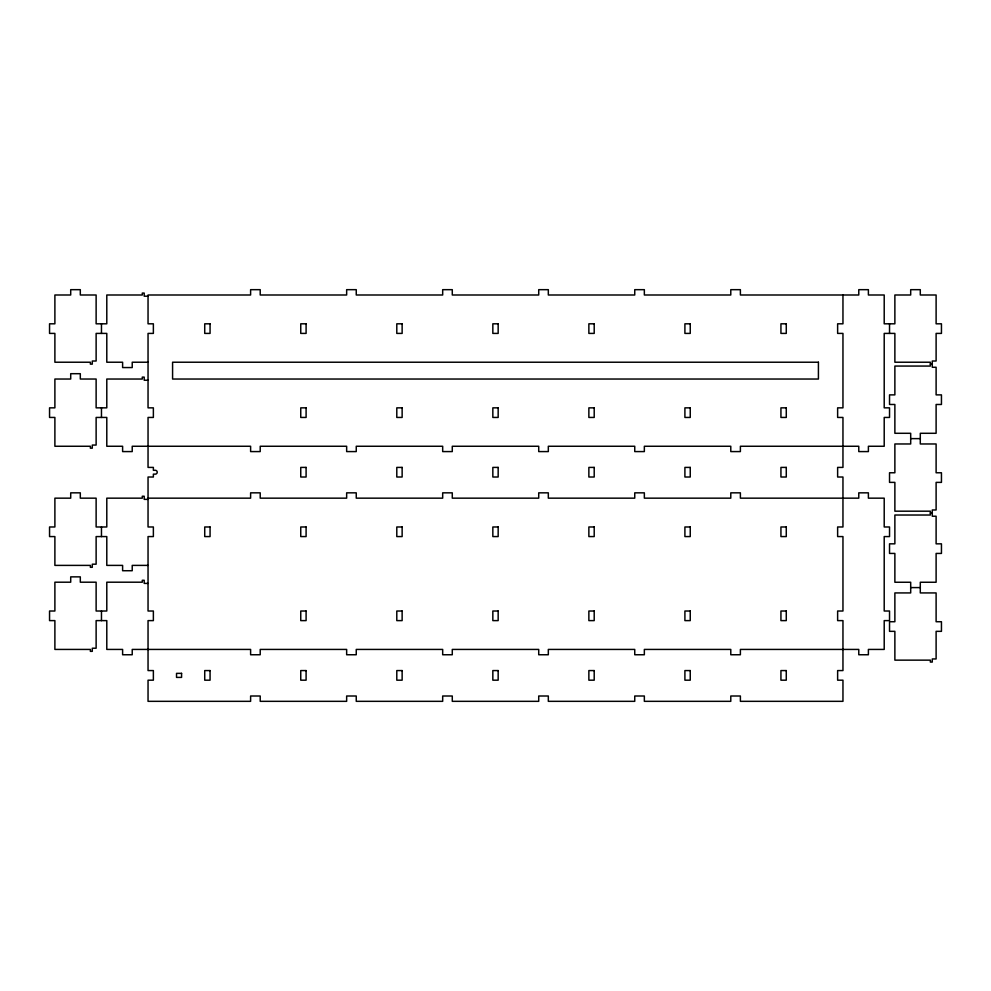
<?xml version="1.0" encoding="UTF-8"?>
<svg xmlns="http://www.w3.org/2000/svg" width="991" height="991" viewBox="0 0 991 991"><rect width="100%" height="100%" fill="white"/><g stroke="black" fill="none" stroke-linecap="round" stroke-linejoin="round"><path stroke-width="1.49" d="M148.043 296.198L144.203 296.198L144.203 293.076L142.283 293.076L142.283 294.996L106.793 294.996L106.793 323.809L96.127 323.809L96.127 294.996L80.308 294.996L80.308 289.669L70.708 289.669L70.708 294.996L54.889 294.996L54.889 323.809L49.55 323.809L49.55 333.41L54.889 333.41L54.889 362.223L90.367 362.223L90.367 364.143L92.287 364.143L92.287 361.021L96.127 361.021L96.127 333.41L106.793 333.41L106.793 362.223L122.611 362.223L122.611 367.562L132.224 367.562L132.224 362.223L148.043 362.223M930.351 364.143L932.271 364.143M148.043 380.234L144.203 380.234L144.203 377.113L142.283 377.113L142.283 379.033L106.793 379.033L106.793 407.846L96.127 407.846L96.127 379.033L80.308 379.033L80.308 373.694L70.708 373.694L70.708 379.033L54.889 379.033L54.889 407.846L49.55 407.846L49.55 417.446L54.889 417.446L54.889 446.26L90.367 446.26L90.367 448.18L92.287 448.18L92.287 445.058L96.127 445.058L96.127 417.446L106.793 417.446L106.793 446.26L122.611 446.26L122.611 451.586L132.224 451.586L132.224 446.26L250.612 446.26L250.612 451.586L260.212 451.586L260.212 446.26L346.652 446.26L346.652 451.586L356.252 451.586L356.252 446.26L442.68 446.26L442.68 451.586L452.28 451.586L452.28 446.26L538.72 446.26L538.72 451.586L548.32 451.586L548.32 446.26L634.748 446.26L634.748 451.586L644.348 451.586L644.348 446.26L730.788 446.26L730.788 451.586L740.388 451.586L740.388 446.26L858.776 446.26L858.776 451.586L868.389 451.586L868.389 446.26L884.207 446.26L884.207 417.446L889.534 417.446L889.534 407.846L884.207 407.846L884.207 333.41L894.873 333.41L894.873 362.223L930.351 362.223L930.351 366.063L894.873 366.063L894.873 394.876L889.534 394.876L889.534 404.477L894.873 404.477L894.873 433.29L910.692 433.29L910.692 443.968L894.873 443.968L894.873 472.769L889.534 472.769L889.534 482.382L894.873 482.382L894.873 511.183L930.351 511.183L930.351 515.023L894.873 515.023L894.873 543.836L889.534 543.836L889.534 553.436L894.873 553.436L894.873 582.25L910.692 582.25L910.692 592.928L894.873 592.928L894.873 621.729L889.534 621.729L889.534 631.341L894.873 631.341L894.873 660.142L930.351 660.142L930.351 662.075L932.271 662.075L932.271 658.953L936.111 658.953L936.111 631.341L941.45 631.341L941.45 621.729L936.111 621.729L936.111 592.928L920.292 592.928L920.292 582.25L936.111 582.25L936.111 553.436L941.45 553.436L941.45 543.836L936.111 543.836L936.111 516.224L932.271 516.224L932.271 509.981L936.111 509.981L936.111 482.382L941.45 482.382L941.45 472.769L936.111 472.769L936.111 443.968L920.292 443.968L920.292 433.29L936.111 433.29L936.111 404.477L941.45 404.477L941.45 394.876L936.111 394.876L936.111 367.265L932.271 367.265L932.271 361.021L936.111 361.021L936.111 333.41L941.45 333.41L941.45 323.809L936.111 323.809L936.111 294.996L920.292 294.996L920.292 289.669L910.692 289.669L910.692 294.996L894.873 294.996L894.873 323.809L884.207 323.809L884.207 294.996L868.389 294.996L868.389 289.669L858.776 289.669L858.776 294.996L740.388 294.996L740.388 289.669L730.788 289.669L730.788 294.996L644.348 294.996L644.348 289.669L634.748 289.669L634.748 294.996L548.32 294.996L548.32 289.669L538.72 289.669L538.72 294.996L452.28 294.996L452.28 289.669L442.68 289.669L442.68 294.996L356.252 294.996L356.252 289.669L346.652 289.669L346.652 294.996L260.212 294.996L260.212 289.669L250.612 289.669L250.612 294.996L148.043 294.996L148.043 323.809L153.37 323.809L153.37 333.41L148.043 333.41L148.043 407.846L153.37 407.846L153.37 417.446L148.043 417.446L148.043 467.405L153.37 467.405L153.37 470.291L155.302 470.291A1.92 1.92 0 0 1 157.222 472.212A1.92 1.92 0 0 1 155.302 474.132L153.37 474.132L153.37 477.018L148.043 477.018L148.043 526.977L153.37 526.977L153.37 536.577L148.043 536.577L148.043 611.013L153.37 611.013L153.37 620.614L148.043 620.614L148.043 670.573L153.37 670.573L153.37 680.185L148.043 680.185L148.043 701.331L250.612 701.331L250.612 696.004L260.212 696.004L260.212 701.331L346.652 701.331L346.652 696.004L356.252 696.004L356.252 701.331L442.68 701.331L442.68 696.004L452.28 696.004L452.28 701.331L538.72 701.331L538.72 696.004L548.32 696.004L548.32 701.331L634.748 701.331L634.748 696.004L644.348 696.004L644.348 701.331L730.788 701.331L730.788 696.004L740.388 696.004L740.388 701.331L842.957 701.331L842.957 680.185L837.63 680.185L837.63 670.573L842.957 670.573L842.957 620.614L837.63 620.614L837.63 611.013L842.957 611.013L842.957 536.577L837.63 536.577L837.63 526.977L842.957 526.977L842.957 477.018L837.63 477.018L837.63 467.405L842.957 467.405L842.957 417.446L837.63 417.446L837.63 407.846L842.957 407.846L842.957 333.41L837.63 333.41L837.63 323.809L842.957 323.809L842.957 294.996M910.692 438.629L920.292 438.629M148.043 498.163L250.612 498.163L250.612 492.837L260.212 492.837L260.212 498.163L346.652 498.163L346.652 492.837L356.252 492.837L356.252 498.163L442.68 498.163L442.68 492.837L452.28 492.837L452.28 498.163L538.72 498.163L538.72 492.837L548.32 492.837L548.32 498.163L634.748 498.163L634.748 492.837L644.348 492.837L644.348 498.163L730.788 498.163L730.788 492.837L740.388 492.837L740.388 498.163L858.776 498.163L858.776 492.837L868.389 492.837L868.389 498.163L884.207 498.163L884.207 526.977L889.534 526.977L889.534 536.577L884.207 536.577L884.207 611.013L889.534 611.013L889.534 620.614L884.207 620.614L884.207 649.427L868.389 649.427L868.389 654.754L858.776 654.754L858.776 649.427L740.388 649.427L740.388 654.754L730.788 654.754L730.788 649.427L644.348 649.427L644.348 654.754L634.748 654.754L634.748 649.427L548.32 649.427L548.32 654.754L538.72 654.754L538.72 649.427L452.28 649.427L452.28 654.754L442.68 654.754L442.68 649.427L356.252 649.427L356.252 654.754L346.652 654.754L346.652 649.427L260.212 649.427L260.212 654.754L250.612 654.754L250.612 649.427L132.224 649.427L132.224 654.754L122.611 654.754L122.611 649.427L106.793 649.427L106.793 620.614L96.127 620.614L96.127 648.225L92.287 648.225L92.287 651.347L90.367 651.347L90.367 649.427L54.889 649.427L54.889 620.614L49.55 620.614L49.55 611.013L54.889 611.013L54.889 582.2L70.708 582.2L70.708 576.861L80.308 576.861L80.308 582.2L96.127 582.2L96.127 611.013L106.793 611.013L106.793 582.2L142.283 582.2L142.283 580.28L144.203 580.28L144.203 583.402L148.043 583.402M148.043 499.365L144.203 499.365L144.203 496.243L142.283 496.243L142.283 498.163L106.793 498.163L106.793 526.977L96.127 526.977L96.127 498.163L80.308 498.163L80.308 492.837L70.708 492.837L70.708 498.163L54.889 498.163L54.889 526.977L49.55 526.977L49.55 536.577L54.889 536.577L54.889 565.39L90.367 565.39L90.367 567.31L92.287 567.31L92.287 564.189L96.127 564.189L96.127 536.577L106.793 536.577L106.793 565.39L122.611 565.39L122.611 570.729L132.224 570.729L132.224 565.39L148.043 565.39M930.351 513.103L932.271 513.103M910.692 587.589L920.292 587.589M889.534 323.809L889.534 333.41M101.466 323.809L101.466 333.41M101.466 407.846L101.466 417.446M101.466 526.977L101.466 536.577M101.466 611.013L101.466 620.614M210.067 323.809L204.728 323.809L204.728 333.41L210.067 333.41L210.067 323.809M306.095 323.809L300.756 323.809L300.756 333.41L306.095 333.41L306.095 323.809M402.135 323.809L396.796 323.809L396.796 333.41L402.135 333.41L402.135 323.809M498.163 323.809L492.837 323.809L492.837 333.41L498.163 333.41L498.163 323.809M594.204 323.809L588.865 323.809L588.865 333.41L594.204 333.41L594.204 323.809M690.244 323.809L684.905 323.809L684.905 333.41L690.244 333.41L690.244 323.809M786.272 323.809L780.933 323.809L780.933 333.41L786.272 333.41L786.272 323.809M818.417 362.223L172.583 362.223L172.583 379.033L818.417 379.033L818.417 362.223M306.095 407.846L300.756 407.846L300.756 417.446L306.095 417.446L306.095 407.846M402.135 407.846L396.796 407.846L396.796 417.446L402.135 417.446L402.135 407.846M498.163 407.846L492.837 407.846L492.837 417.446L498.163 417.446L498.163 407.846M594.204 407.846L588.865 407.846L588.865 417.446L594.204 417.446L594.204 407.846M690.244 407.846L684.905 407.846L684.905 417.446L690.244 417.446L690.244 407.846M786.272 407.846L780.933 407.846L780.933 417.446L786.272 417.446L786.272 407.846M306.095 467.405L300.756 467.405L300.756 477.018L306.095 477.018L306.095 467.405M402.135 467.405L396.796 467.405L396.796 477.018L402.135 477.018L402.135 467.405M498.163 467.405L492.837 467.405L492.837 477.018L498.163 477.018L498.163 467.405M594.204 467.405L588.865 467.405L588.865 477.018L594.204 477.018L594.204 467.405M690.244 467.405L684.905 467.405L684.905 477.018L690.244 477.018L690.244 467.405M786.272 467.405L780.933 467.405L780.933 477.018L786.272 477.018L786.272 467.405M210.067 526.977L204.728 526.977L204.728 536.577L210.067 536.577L210.067 526.977M306.095 526.977L300.756 526.977L300.756 536.577L306.095 536.577L306.095 526.977M402.135 526.977L396.796 526.977L396.796 536.577L402.135 536.577L402.135 526.977M498.163 526.977L492.837 526.977L492.837 536.577L498.163 536.577L498.163 526.977M594.204 526.977L588.865 526.977L588.865 536.577L594.204 536.577L594.204 526.977M690.244 526.977L684.905 526.977L684.905 536.577L690.244 536.577L690.244 526.977M786.272 526.977L780.933 526.977L780.933 536.577L786.272 536.577L786.272 526.977M306.095 611.013L300.756 611.013L300.756 620.614L306.095 620.614L306.095 611.013M402.135 611.013L396.796 611.013L396.796 620.614L402.135 620.614L402.135 611.013M498.163 611.013L492.837 611.013L492.837 620.614L498.163 620.614L498.163 611.013M594.204 611.013L588.865 611.013L588.865 620.614L594.204 620.614L594.204 611.013M690.244 611.013L684.905 611.013L684.905 620.614L690.244 620.614L690.244 611.013M786.272 611.013L780.933 611.013L780.933 620.614L786.272 620.614L786.272 611.013M210.067 670.573L204.728 670.573L204.728 680.185L210.067 680.185L210.067 670.573M306.095 670.573L300.756 670.573L300.756 680.185L306.095 680.185L306.095 670.573M402.135 670.573L396.796 670.573L396.796 680.185L402.135 680.185L402.135 670.573M498.163 670.573L492.837 670.573L492.837 680.185L498.163 680.185L498.163 670.573M594.204 670.573L588.865 670.573L588.865 680.185L594.204 680.185L594.204 670.573M690.244 670.573L684.905 670.573L684.905 680.185L690.244 680.185L690.244 670.573M786.272 670.573L780.933 670.573L780.933 680.185L786.272 680.185L786.272 670.573M181.576 673.36L176.534 673.36L176.534 677.398L181.576 677.398L181.576 673.36"/></g></svg>
